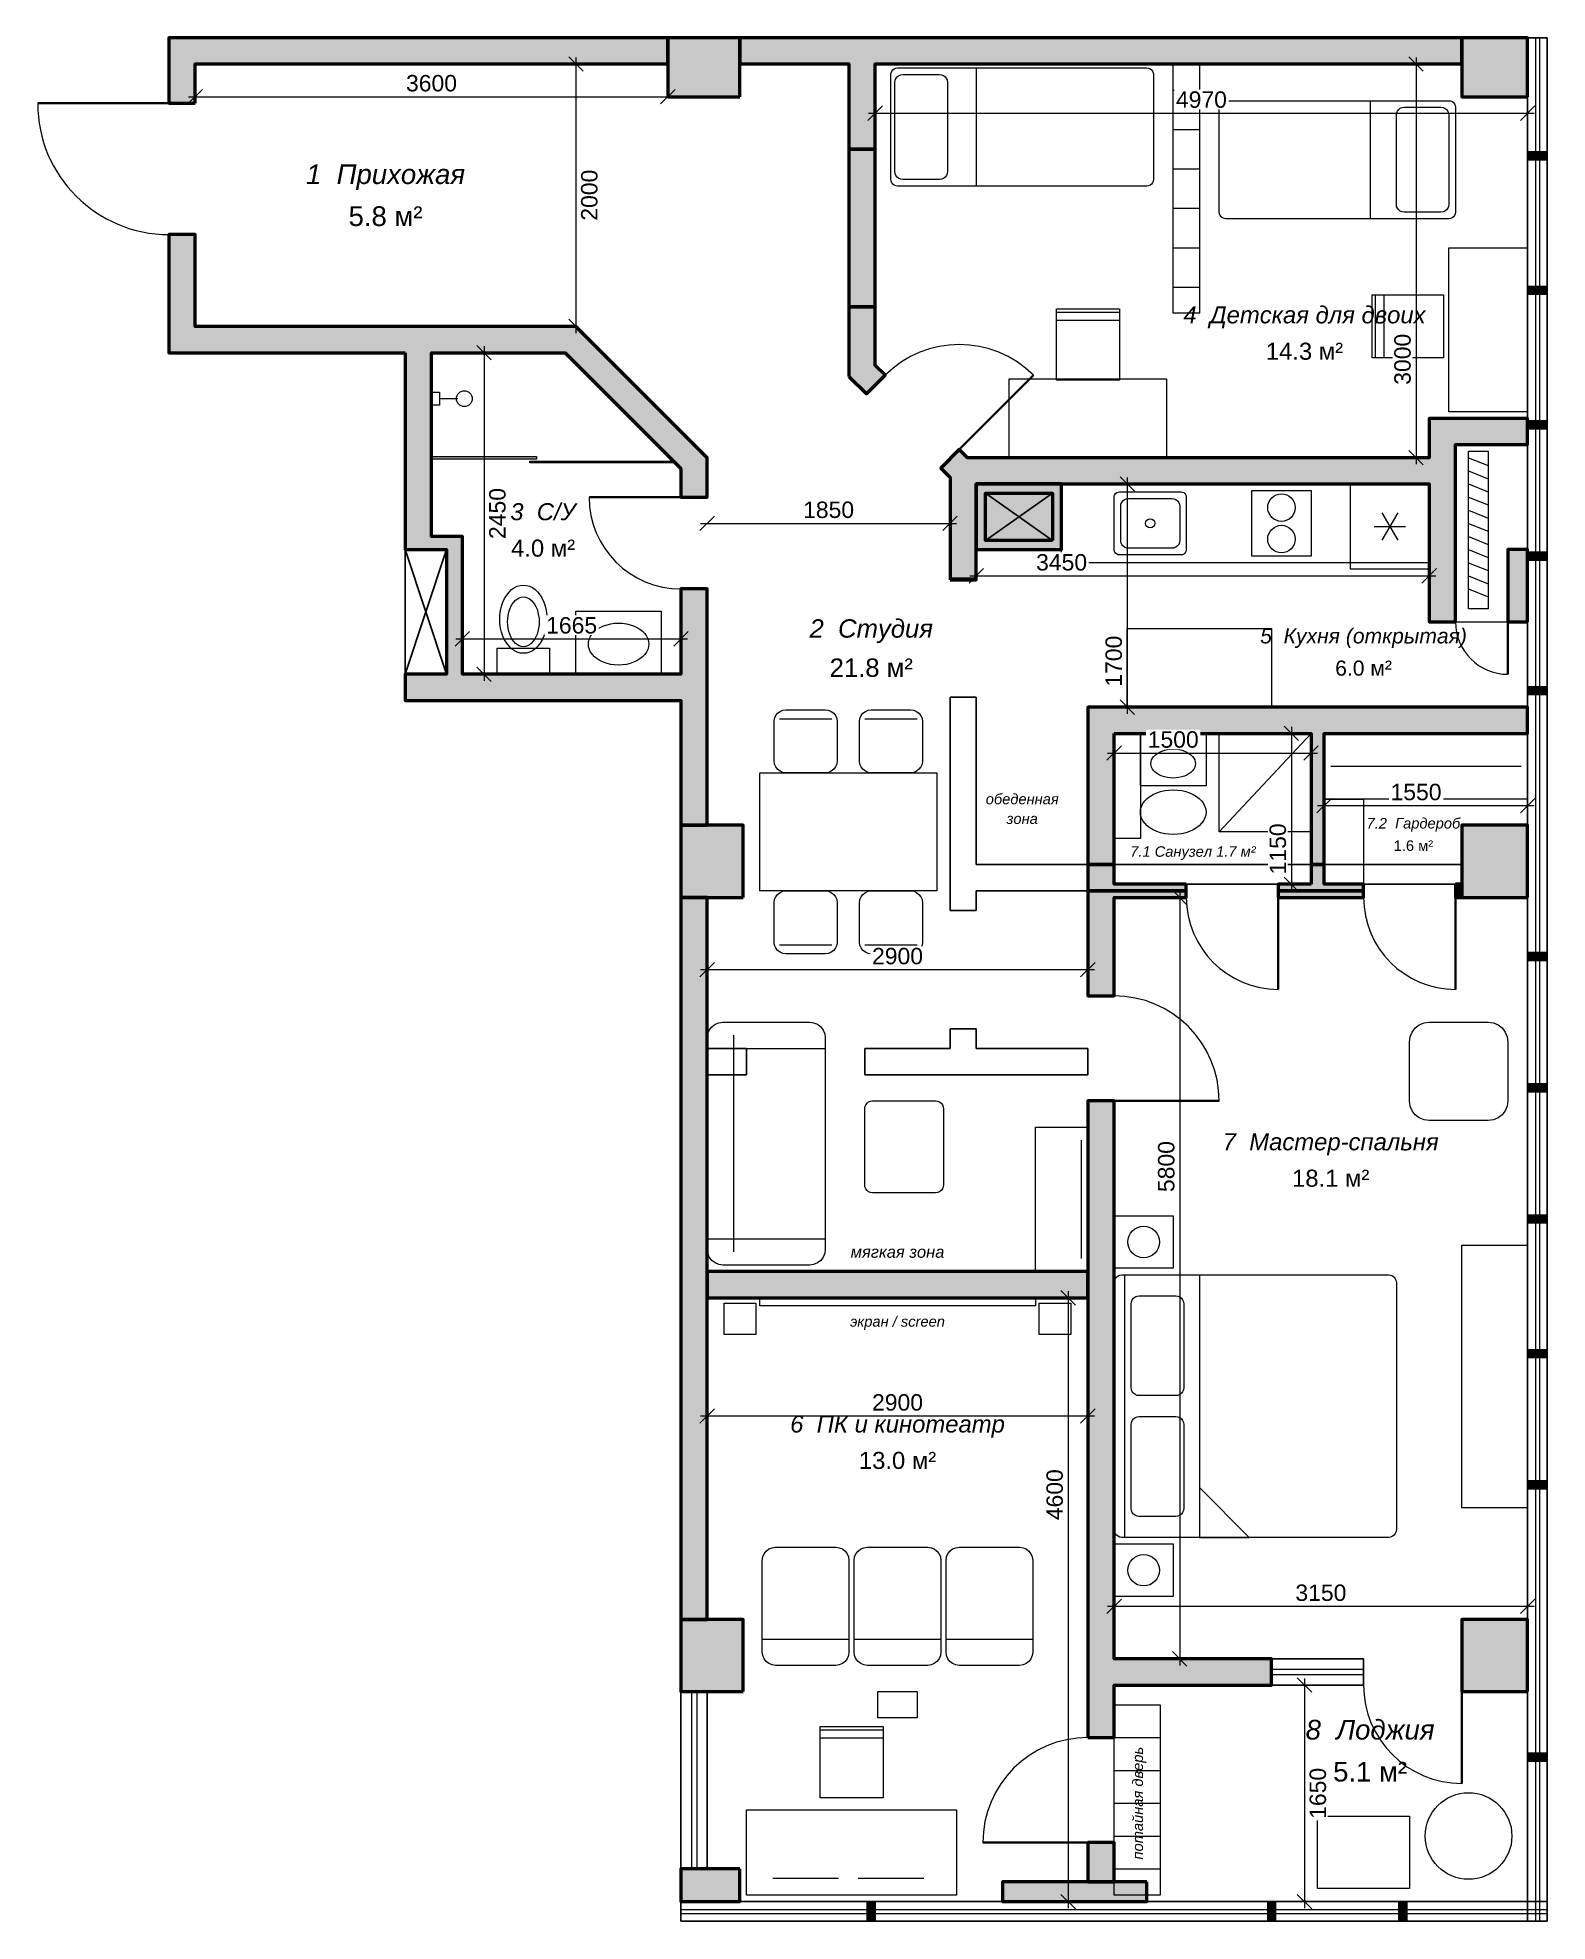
# Model space of a CAD drawing. Header units: millimetres. Extents: x 0 to 11500, y 0 to 14350.
import ezdxf
from ezdxf.enums import TextEntityAlignment as Align

# ---------------------------------------------------------------- set-up
doc = ezdxf.new("R2010")
doc.units = ezdxf.units.MM
doc.linetypes.add('DASHED', pattern=[1.524, 1.27, -0.254])
for name, color, linetype, lineweight, true_color in [('A-COLS', 7, 'Continuous', 50, 0x000000), ('A-DIMS', 7, 'Continuous', 13, 0x000000), ('A-DOOR', 7, 'Continuous', 35, 0x000000), ('A-DOOR-SWING', 7, 'Continuous', 13, 0x404040), ('A-FIXT', 7, 'Continuous', 18, 0x262626), ('A-FURN', 7, 'Continuous', 13, 0x6b6b6b), ('A-GLAZ', 7, 'Continuous', 18, 0x1a6bc7), ('A-GLAZ-FRAME', 7, 'Continuous', 25, 0x000000), ('A-SHAFT', 7, 'Continuous', 25, 0x000000), ('A-TEXT', 7, 'Continuous', 18, 0x000000), ('A-WALL', 7, 'Continuous', 50, 0x000000), ('A-WALL-DEMO', 7, 'Continuous', 25, 0x595959), ('A-WALL-FILL', 7, 'Continuous', 13, 0x999999), ('A-WALL-NEW', 7, 'Continuous', 50, 0x000000), ('A-WALL-NEW-FILL', 7, 'Continuous', 13, 0xed8c40)]:
    doc.layers.add(name, color=color, linetype=linetype, lineweight=lineweight, true_color=true_color)
doc.styles.add('PLAN-ITALIC', font='ariali.ttf')
doc.styles.add('PLAN-REGULAR', font='arial.ttf')
doc.dimstyles.new('PLAN-1-50', dxfattribs={"dimscale": 50, "dimtxt": 2.5, "dimasz": 2.5, "dimexe": 1, "dimexo": 0, "dimgap": 0.8, "dimtad": 1, "dimdec": 0, "dimtxsty": 'PLAN-REGULAR', "dimtsz": 1.1, "dimcen": 2.5, "dimdle": 1, "dimazin": 3, "dimtfac": 1, "dimtmove": 0, "dimatfit": 3, "dimtfill": 1, "dimlwd": 13, "dimlwe": 13})

msp = doc.modelspace()

# ---------------------------------------------------------------- hatches: boundary and pattern name
at = {"layer": 'A-COLS', "true_color": 0x000000}
h = msp.add_hatch(color=7, dxfattribs=at)
h.dxf.hatch_style = 1
h.paths.add_polyline_path([(5350, 13900), (5350, 14350), (4800, 14350), (4800, 13900)])
h = msp.add_hatch(color=7, dxfattribs=at)
h.dxf.hatch_style = 1
h.paths.add_polyline_path([(11350, 13900), (11350, 14350), (10850, 14350), (10850, 13900)])
h = msp.add_hatch(color=7, dxfattribs=at)
h.dxf.hatch_style = 1
h.paths.add_polyline_path([(11350, 9900), (11350, 10450), (11200, 10450), (11200, 9900)])
h = msp.add_hatch(color=7, dxfattribs=at)
h.dxf.hatch_style = 1
h.paths.add_polyline_path([(5375, 7800), (5375, 8350), (4900, 8350), (4900, 7800)])
h = msp.add_hatch(color=7, dxfattribs=at)
h.dxf.hatch_style = 1
h.paths.add_polyline_path([(11350, 7800), (11350, 8350), (10850, 8350), (10850, 7800)])
h = msp.add_hatch(color=7, dxfattribs=at)
h.dxf.hatch_style = 1
h.paths.add_polyline_path([(5375, 1750), (5375, 2300), (4900, 2300), (4900, 1750)])
h = msp.add_hatch(color=7, dxfattribs=at)
h.dxf.hatch_style = 1
h.paths.add_polyline_path([(11350, 1750), (11350, 2300), (10850, 2300), (10850, 1750)])
h = msp.add_hatch(color=7, dxfattribs=at)
h.dxf.hatch_style = 1
h.paths.add_polyline_path([(5350, 400), (4900, 400), (4900, 150), (5350, 150)])
h = msp.add_hatch(color=7, dxfattribs=at)
h.dxf.hatch_style = 1
h.paths.add_polyline_path([(8450, 300), (7350, 300), (7350, 150), (8450, 150)])
at = {"layer": 'A-GLAZ', "true_color": 0xbfdef7}
h = msp.add_hatch(color=7, dxfattribs=at)
h.dxf.hatch_style = 1
h.paths.add_polyline_path([(3000, 11160), (3800, 11160), (3800, 11140), (3000, 11140)])
at = {"layer": 'A-GLAZ-FRAME', "true_color": 0x000000}
h = msp.add_hatch(color=7, dxfattribs=at)
h.dxf.hatch_style = 1
h.paths.add_polyline_path([(11350, 13480), (11500, 13480), (11500, 13420), (11350, 13420)])
h = msp.add_hatch(color=7, dxfattribs=at)
h.dxf.hatch_style = 1
h.paths.add_polyline_path([(11350, 12455), (11500, 12455), (11500, 12395), (11350, 12395)])
h = msp.add_hatch(color=7, dxfattribs=at)
h.dxf.hatch_style = 1
h.paths.add_polyline_path([(11350, 11430), (11500, 11430), (11500, 11370), (11350, 11370)])
h = msp.add_hatch(color=7, dxfattribs=at)
h.dxf.hatch_style = 1
h.paths.add_polyline_path([(11350, 10430), (11500, 10430), (11500, 10370), (11350, 10370)])
h = msp.add_hatch(color=7, dxfattribs=at)
h.dxf.hatch_style = 1
h.paths.add_polyline_path([(11350, 9405), (11500, 9405), (11500, 9345), (11350, 9345)])
h = msp.add_hatch(color=7, dxfattribs=at)
h.dxf.hatch_style = 1
h.paths.add_polyline_path([(11350, 7380), (11500, 7380), (11500, 7320), (11350, 7320)])
h = msp.add_hatch(color=7, dxfattribs=at)
h.dxf.hatch_style = 1
h.paths.add_polyline_path([(11350, 6380), (11500, 6380), (11500, 6320), (11350, 6320)])
h = msp.add_hatch(color=7, dxfattribs=at)
h.dxf.hatch_style = 1
h.paths.add_polyline_path([(11350, 5380), (11500, 5380), (11500, 5320), (11350, 5320)])
h = msp.add_hatch(color=7, dxfattribs=at)
h.dxf.hatch_style = 1
h.paths.add_polyline_path([(11350, 4355), (11500, 4355), (11500, 4295), (11350, 4295)])
h = msp.add_hatch(color=7, dxfattribs=at)
h.dxf.hatch_style = 1
h.paths.add_polyline_path([(11350, 3355), (11500, 3355), (11500, 3295), (11350, 3295)])
h = msp.add_hatch(color=7, dxfattribs=at)
h.dxf.hatch_style = 1
h.paths.add_polyline_path([(11350, 1280), (11500, 1280), (11500, 1220), (11350, 1220)])
h = msp.add_hatch(color=7, dxfattribs=at)
h.dxf.hatch_style = 1
h.paths.add_polyline_path([(6320, 150), (6380, 150), (6380, 0), (6320, 0)])
h = msp.add_hatch(color=7, dxfattribs=at)
h.dxf.hatch_style = 1
h.paths.add_polyline_path([(9370, 150), (9430, 150), (9430, 0), (9370, 0)])
h = msp.add_hatch(color=7, dxfattribs=at)
h.dxf.hatch_style = 1
h.paths.add_polyline_path([(10370, 150), (10430, 150), (10430, 0), (10370, 0)])
at = {"layer": 'A-WALL-FILL', "true_color": 0x999999}
h = msp.add_hatch(color=7, dxfattribs=at)
h.dxf.hatch_style = 1
h.paths.add_polyline_path([(1200, 13850), (1200, 14150), (4800, 14150), (4800, 14350), (1000, 14350), (1000, 13850)])
h = msp.add_hatch(color=7, dxfattribs=at)
h.dxf.hatch_style = 1
h.paths.add_polyline_path([(6180, 13500), (6380, 13500), (6380, 14150), (10850, 14150), (10850, 14350), (5350, 14350), (5350, 14150), (6180, 14150)])
h = msp.add_hatch(color=7, dxfattribs=at)
h.dxf.hatch_style = 1
h.paths.add_polyline_path([(2800, 11950), (2800, 10450), (3115, 10450), (3115, 9500), (2800, 9500), (2800, 9300), (4900, 9300), (4900, 8350), (5100, 8350), (5100, 10150), (4900, 10150), (4900, 9500), (3235, 9500), (3235, 10550), (3000, 10550), (3000, 11950), (4017.2, 11950), (4900, 11067.2), (4900, 10850), (5100, 10850), (5100, 11150), (4100, 12150), (1200, 12150), (1200, 12850), (1000, 12850), (1000, 11950)])
h = msp.add_hatch(color=7, dxfattribs=at)
h.dxf.hatch_style = 1
h.paths.add_polyline_path([(6180, 11770), (6313.6, 11636.4), (6455, 11777.8), (6380, 11852.8), (6380, 12300), (6180, 12300)])
h = msp.add_hatch(color=7, dxfattribs=at)
h.dxf.hatch_style = 1
h.paths.add_polyline_path([(6950, 10225), (7150, 10225), (7150, 10950), (10600, 10950), (10600, 9900), (10800, 9900), (10800, 11250), (11350, 11250), (11350, 11450), (10600, 11450), (10600, 11150), (7082.8, 11150), (7020.7, 11212.2), (6879.3, 11070.7), (6950, 11000)])
h = msp.add_hatch(color=7, dxfattribs=at)
h.dxf.hatch_style = 1
h.paths.add_polyline_path([(7150, 10950), (7150, 10450), (7800, 10450), (7800, 10950)])
h.paths.add_polyline_path([(7730, 10520), (7220, 10520), (7220, 10880), (7730, 10880)], flags=0)
h = msp.add_hatch(color=7, dxfattribs=at)
h.dxf.hatch_style = 1
h.paths.add_polyline_path([(8750, 7900), (8200, 7900), (8200, 8050), (8000, 8050), (8000, 7850), (8750, 7850)])
h = msp.add_hatch(color=7, dxfattribs=at)
h.dxf.hatch_style = 1
h.paths.add_polyline_path([(9700, 7900), (9450, 7900), (9450, 7850), (10100, 7850), (10100, 7900), (9800, 7900), (9800, 8050), (9700, 8050)])
h = msp.add_hatch(color=7, dxfattribs=at)
h.dxf.hatch_style = 1
h.paths.add_polyline_path([(10800, 7900), (10800, 7850), (10850, 7850), (10850, 7900)])
h = msp.add_hatch(color=7, dxfattribs=at)
h.dxf.hatch_style = 1
h.paths.add_polyline_path([(5100, 2300), (5100, 7800), (4900, 7800), (4900, 2300)])
h = msp.add_hatch(color=7, dxfattribs=at)
h.dxf.hatch_style = 1
h.paths.add_polyline_path([(8000, 1400), (8200, 1400), (8200, 1800), (9400, 1800), (9400, 2000), (8200, 2000), (8200, 6250), (8000, 6250)])
h = msp.add_hatch(color=7, dxfattribs=at)
h.dxf.hatch_style = 1
h.paths.add_polyline_path([(8000, 600), (8000, 300), (8200, 300), (8200, 600)])
at = {"layer": 'A-WALL-NEW-FILL', "true_color": 0xed8c40}
h = msp.add_hatch(color=7, dxfattribs=at)
h.dxf.hatch_style = 1
h.paths.add_polyline_path([(6180, 12300), (6380, 12300), (6380, 13500), (6180, 13500)])
h = msp.add_hatch(color=7, dxfattribs=at)
h.dxf.hatch_style = 1
h.paths.add_polyline_path([(6950, 10220), (7150, 10220), (7150, 10225), (6950, 10225)])
h = msp.add_hatch(color=7, dxfattribs=at)
h.dxf.hatch_style = 1
h.paths.add_polyline_path([(8200, 9050), (9700, 9050), (9700, 8050), (9800, 8050), (9800, 9050), (11350, 9050), (11350, 9250), (8000, 9250), (8000, 8050), (8200, 8050)])
h = msp.add_hatch(color=7, dxfattribs=at)
h.dxf.hatch_style = 1
h.paths.add_polyline_path([(8750, 7850), (8000, 7850), (8000, 7050), (8200, 7050), (8200, 7800), (8750, 7800)])
h = msp.add_hatch(color=7, dxfattribs=at)
h.dxf.hatch_style = 1
h.paths.add_polyline_path([(9450, 7800), (10100, 7800), (10100, 7850), (9450, 7850)])
h = msp.add_hatch(color=7, dxfattribs=at)
h.dxf.hatch_style = 1
h.paths.add_polyline_path([(10800, 7800), (10850, 7800), (10850, 7850), (10800, 7850)])
h = msp.add_hatch(color=7, dxfattribs=at)
h.dxf.hatch_style = 1
h.paths.add_polyline_path([(8000, 4750), (8000, 4950), (5100, 4950), (5100, 4750)])

# ---------------------------------------------------------------- linework, layer by layer
at = {"layer": 'A-COLS'}
for points in [[(5350, 13900), (5350, 14350), (4800, 14350), (4800, 13900)], [(11350, 13900), (11350, 14350), (10850, 14350), (10850, 13900)], [(11350, 9900), (11350, 10450), (11200, 10450), (11200, 9900)], [(5375, 7800), (5375, 8350), (4900, 8350), (4900, 7800)], [(11350, 7800), (11350, 8350), (10850, 8350), (10850, 7800)], [(5375, 1750), (5375, 2300), (4900, 2300), (4900, 1750)], [(11350, 1750), (11350, 2300), (10850, 2300), (10850, 1750)], [(5350, 400), (4900, 400), (4900, 150), (5350, 150)], [(8450, 300), (7350, 300), (7350, 150), (8450, 150)]]:
    msp.add_lwpolyline(points, close=True, dxfattribs=at)
at = {"layer": 'A-DOOR'}
for p, q in [((1000, 13850), (0, 13850)), ((7020.7, 11212.2), (7586.4, 11777.8)), ((4900, 10850), (4200, 10850)), ((11200, 9900), (11200, 9500)), ((9450, 7800), (9450, 7100)), ((10800, 7800), (10800, 7100)), ((8200, 6250), (9000, 6250)), ((8000, 600), (7200, 600))]:
    msp.add_line(p, q, dxfattribs=at)
at = {"layer": 'A-DOOR', "true_color": 0x1a6bc7}
msp.add_line((10850, 1800), (10850, 1050), dxfattribs=at)
at = {"layer": 'A-DOOR-SWING'}
for centre, radius, start, end in [((1000, 13850), 1000, -180, -90), ((7020.7, 11212.2), 800, 45, 135), ((4900, 10850), 700, -180, -90), ((11200, 9900), 400, -180, -90), ((9450, 7800), 700, -180, -90), ((10800, 7800), 700, -180, -90), ((8200, 6250), 800, 0, 90), ((10850, 1800), 750, -180, -90), ((8000, 600), 800, -270, -180)]:
    msp.add_arc(centre, radius, start, end, dxfattribs=at)
at = {"layer": 'A-FIXT'}
for p, q in [((3060, 11600), (3200, 11600)), ((10900, 11150), (11050, 11090)), ((10900, 11050), (11050, 10990)), ((10900, 10950), (11050, 10890)), ((10900, 10850), (11050, 10790)), ((10180, 10625), (10420, 10625)), ((10240, 10728.9), (10360, 10521.1)), ((10360, 10728.9), (10240, 10521.1)), ((10900, 10750), (11050, 10690)), ((10900, 10650), (11050, 10590)), ((10900, 10550), (11050, 10490)), ((10900, 10450), (11050, 10390)), ((10900, 10350), (11050, 10290)), ((10900, 10250), (11050, 10190)), ((10900, 10150), (11050, 10090)), ((10800, 9900), (11200, 9900)), ((9000, 8300), (9700, 9050)), ((7950, 5950), (7950, 5050)), ((5600, 330), (6100, 330)), ((6250, 330), (6750, 330))]:
    msp.add_line(p, q, dxfattribs=at)
for points in [[(3000, 11650), (3060, 11650), (3060, 11550), (3000, 11550)], [(10900, 11200), (11050, 11200), (11050, 10000), (10900, 10000)], [(7800, 10950), (10600, 10950), (10600, 10350), (7800, 10350)], [(10000, 10950), (10600, 10950), (10600, 10300), (10000, 10300)], [(8710, 10890), (8720.4, 10888.6), (8730, 10884.6), (8738.3, 10878.3), (8744.6, 10870), (8748.6, 10860.4), (8750, 10850), (8750, 10450), (8748.6, 10439.6), (8744.6, 10430), (8738.3, 10421.7), (8730, 10415.4), (8720.4, 10411.4), (8710, 10410), (8240, 10410), (8229.6, 10411.4), (8220, 10415.4), (8211.7, 10421.7), (8205.4, 10430), (8201.4, 10439.6), (8200, 10450), (8200, 10850), (8201.4, 10860.4), (8205.4, 10870), (8211.7, 10878.3), (8220, 10884.6), (8229.6, 10888.6), (8240, 10890)], [(8640, 10840), (8655.5, 10838), (8670, 10832), (8682.4, 10822.4), (8692, 10810), (8698, 10795.5), (8700, 10780), (8700, 10520), (8698, 10504.5), (8692, 10490), (8682.4, 10477.6), (8670, 10468), (8655.5, 10462), (8640, 10460), (8310, 10460), (8294.5, 10462), (8280, 10468), (8267.6, 10477.6), (8258, 10490), (8252, 10504.5), (8250, 10520), (8250, 10780), (8252, 10795.5), (8258, 10810), (8267.6, 10822.4), (8280, 10832), (8294.5, 10838), (8310, 10840)], [(9250, 10900), (9700, 10900), (9700, 10400), (9250, 10400)], [(3880, 9920), (3878.5, 9886.1), (3873.9, 9852.7), (3866.3, 9820.5), (3855.9, 9790), (3842.8, 9761.7), (3827.3, 9736.2), (3809.6, 9713.7), (3790, 9694.8), (3768.9, 9679.8), (3746.6, 9668.9), (3723.5, 9662.2), (3700, 9660), (3676.5, 9662.2), (3653.4, 9668.9), (3631.1, 9679.8), (3610, 9694.8), (3590.4, 9713.7), (3572.7, 9736.2), (3557.2, 9761.7), (3544.1, 9790), (3533.7, 9820.5), (3526.1, 9852.7), (3521.5, 9886.1), (3520, 9920), (3521.5, 9953.9), (3526.1, 9987.3), (3533.7, 10019.5), (3544.1, 10050), (3557.2, 10078.3), (3572.7, 10103.8), (3590.4, 10126.3), (3610, 10145.2), (3631.1, 10160.2), (3653.4, 10171.1), (3676.5, 10177.8), (3700, 10180), (3723.5, 10177.8), (3746.6, 10171.1), (3768.9, 10160.2), (3790, 10145.2), (3809.6, 10126.3), (3827.3, 10103.8), (3842.8, 10078.3), (3855.9, 10050), (3866.3, 10019.5), (3873.9, 9987.3), (3878.5, 9953.9)], [(3820, 9900), (3819, 9875.2), (3815.9, 9850.8), (3810.9, 9827.3), (3803.9, 9805), (3795.2, 9784.3), (3784.9, 9765.6), (3773.1, 9749.3), (3760, 9735.5), (3745.9, 9724.5), (3731.1, 9716.5), (3715.7, 9711.6), (3700, 9710), (3684.3, 9711.6), (3668.9, 9716.5), (3654.1, 9724.5), (3640, 9735.5), (3626.9, 9749.3), (3615.1, 9765.6), (3604.8, 9784.3), (3596.1, 9805), (3589.1, 9827.3), (3584.1, 9850.8), (3581, 9875.2), (3580, 9900), (3581, 9924.8), (3584.1, 9949.2), (3589.1, 9972.7), (3596.1, 9995), (3604.8, 10015.7), (3615.1, 10034.4), (3626.9, 10050.7), (3640, 10064.5), (3654.1, 10075.5), (3668.9, 10083.5), (3684.3, 10088.4), (3700, 10090), (3715.7, 10088.4), (3731.1, 10083.5), (3745.9, 10075.5), (3760, 10064.5), (3773.1, 10050.7), (3784.9, 10034.4), (3795.2, 10015.7), (3803.9, 9995), (3810.9, 9972.7), (3815.9, 9949.2), (3819, 9924.8)], [(4100, 9980), (4750, 9980), (4750, 9500), (4100, 9500)], [(4655, 9730), (4653, 9709.1), (4647.2, 9688.6), (4637.5, 9668.8), (4624.2, 9650), (4607.5, 9632.6), (4587.6, 9616.9), (4565, 9603.1), (4540, 9591.4), (4513, 9582.2), (4484.5, 9575.5), (4455, 9571.4), (4425, 9570), (4395, 9571.4), (4365.5, 9575.5), (4337, 9582.2), (4310, 9591.4), (4285, 9603.1), (4262.4, 9616.9), (4242.5, 9632.6), (4225.8, 9650), (4212.5, 9668.8), (4202.8, 9688.6), (4197, 9709.1), (4195, 9730), (4197, 9750.9), (4202.8, 9771.4), (4212.5, 9791.2), (4225.8, 9810), (4242.5, 9827.4), (4262.4, 9843.1), (4285, 9856.9), (4310, 9868.6), (4337, 9877.8), (4365.5, 9884.5), (4395, 9888.6), (4425, 9890), (4455, 9888.6), (4484.5, 9884.5), (4513, 9877.8), (4540, 9868.6), (4565, 9856.9), (4587.6, 9843.1), (4607.5, 9827.4), (4624.2, 9810), (4637.5, 9791.2), (4647.2, 9771.4), (4653, 9750.9)], [(8300, 9850), (9400, 9850), (9400, 9250), (8300, 9250)], [(3500, 9700), (3900, 9700), (3900, 9500), (3500, 9500)], [(8200, 9050), (8400, 9050), (8400, 8250), (8200, 8250)], [(8400, 9050), (8900, 9050), (8900, 8650), (8400, 8650)], [(8820, 8820), (8818.5, 8805.6), (8814.2, 8791.5), (8807.1, 8777.9), (8797.2, 8765), (8784.9, 8753), (8770.2, 8742.2), (8753.5, 8732.7), (8735, 8724.7), (8715.1, 8718.4), (8694, 8713.7), (8672.2, 8710.9), (8650, 8710), (8627.8, 8710.9), (8606, 8713.7), (8584.9, 8718.4), (8565, 8724.7), (8546.5, 8732.7), (8529.8, 8742.2), (8515.1, 8753), (8502.8, 8765), (8492.9, 8777.9), (8485.8, 8791.5), (8481.5, 8805.6), (8480, 8820), (8481.5, 8834.4), (8485.8, 8848.5), (8492.9, 8862.1), (8502.8, 8875), (8515.1, 8887), (8529.8, 8897.8), (8546.5, 8907.3), (8565, 8915.3), (8584.9, 8921.6), (8606, 8926.3), (8627.8, 8929.1), (8650, 8930), (8672.2, 8929.1), (8694, 8926.3), (8715.1, 8921.6), (8735, 8915.3), (8753.5, 8907.3), (8770.2, 8897.8), (8784.9, 8887), (8797.2, 8875), (8807.1, 8862.1), (8814.2, 8848.5), (8818.5, 8834.4)], [(8900, 8450), (8897.9, 8427.8), (8891.5, 8406), (8881, 8384.9), (8866.5, 8365), (8848.3, 8346.5), (8826.8, 8329.8), (8802.2, 8315.1), (8775, 8302.8), (8745.7, 8292.9), (8714.7, 8285.8), (8682.6, 8281.5), (8650, 8280), (8617.4, 8281.5), (8585.3, 8285.8), (8554.3, 8292.9), (8525, 8302.8), (8497.8, 8315.1), (8473.2, 8329.8), (8451.7, 8346.5), (8433.5, 8365), (8419, 8384.9), (8408.5, 8406), (8402.1, 8427.8), (8400, 8450), (8402.1, 8472.2), (8408.5, 8494), (8419, 8515.1), (8433.5, 8535), (8451.7, 8553.5), (8473.2, 8570.2), (8497.8, 8584.9), (8525, 8597.2), (8554.3, 8607.1), (8585.3, 8614.2), (8617.4, 8618.5), (8650, 8620), (8682.6, 8618.5), (8714.7, 8614.2), (8745.7, 8607.1), (8775, 8597.2), (8802.2, 8584.9), (8826.8, 8570.2), (8848.3, 8553.5), (8866.5, 8535), (8881, 8515.1), (8891.5, 8494), (8897.9, 8472.2)], [(5500, 4750), (7600, 4750), (7600, 4690), (5500, 4690)], [(5230, 4710), (5470, 4710), (5470, 4470), (5230, 4470)], [(7630, 4710), (7870, 4710), (7870, 4470), (7630, 4470)], [(6400, 1750), (6700, 1750), (6700, 1550), (6400, 1550)]]:
    msp.add_lwpolyline(points, close=True, dxfattribs=at)
for centre, radius in [((3250, 11600), 60), ((9475, 10770), 105), ((8475, 10650), 35), ((9475, 10530), 105)]:
    msp.add_circle(centre, radius, dxfattribs=at)
at = {"layer": 'A-FURN'}
for p, q in [((7150, 14120), (7150, 13220)), ((8650, 13950), (8850, 13950)), ((10150, 13870), (10150, 12970)), ((8650, 13650), (8850, 13650)), ((8650, 13350), (8850, 13350)), ((8650, 13050), (8850, 13050)), ((8650, 12750), (8850, 12750)), ((8650, 12450), (8850, 12450)), ((5650, 9160), (6050, 9160)), ((6300, 9160), (6700, 9160)), ((9850, 8800), (11300, 8800)), ((5650, 7440), (6050, 7440)), ((6300, 7440), (6700, 7440)), ((5300, 6750), (5300, 5100)), ((5100, 6650), (6000, 6650)), ((5100, 5200), (6000, 5200)), ((8280, 4925), (8280, 2925)), ((8850, 4925), (8850, 2925)), ((5520, 2150), (6180, 2150)), ((6220, 2150), (6880, 2150)), ((6920, 2150), (7580, 2150)), ((8200, 1650), (8550, 1650)), ((8200, 1400), (8550, 1400)), ((8200, 1150), (8550, 1150)), ((8200, 900), (8550, 900)), ((8200, 650), (8550, 650)), ((8200, 400), (8550, 400))]:
    msp.add_line(p, q, dxfattribs=at)
for points in [[(8450, 14120), (8462.9, 14118.3), (8475, 14113.3), (8485.4, 14105.4), (8493.3, 14095), (8498.3, 14082.9), (8500, 14070), (8500, 13270), (8498.3, 13257.1), (8493.3, 13245), (8485.4, 13234.6), (8475, 13226.7), (8462.9, 13221.7), (8450, 13220), (6550, 13220), (6537.1, 13221.7), (6525, 13226.7), (6514.6, 13234.6), (6506.7, 13245), (6501.7, 13257.1), (6500, 13270), (6500, 14070), (6501.7, 14082.9), (6506.7, 14095), (6514.6, 14105.4), (6525, 14113.3), (6537.1, 14118.3), (6550, 14120)], [(6870, 14070), (6885.5, 14068), (6900, 14062), (6912.4, 14052.4), (6922, 14040), (6928, 14025.5), (6930, 14010), (6930, 13330), (6928, 13314.5), (6922, 13300), (6912.4, 13287.6), (6900, 13278), (6885.5, 13272), (6870, 13270), (6590, 13270), (6574.5, 13272), (6560, 13278), (6547.6, 13287.6), (6538, 13300), (6532, 13314.5), (6530, 13330), (6530, 14010), (6532, 14025.5), (6538, 14040), (6547.6, 14052.4), (6560, 14062), (6574.5, 14068), (6590, 14070)], [(8650, 14150), (8850, 14150), (8850, 12250), (8650, 12250)], [(10750, 13870), (10762.9, 13868.3), (10775, 13863.3), (10785.4, 13855.4), (10793.3, 13845), (10798.3, 13832.9), (10800, 13820), (10800, 13020), (10798.3, 13007.1), (10793.3, 12995), (10785.4, 12984.6), (10775, 12976.7), (10762.9, 12971.7), (10750, 12970), (9050, 12970), (9037.1, 12971.7), (9025, 12976.7), (9014.6, 12984.6), (9006.7, 12995), (9001.7, 13007.1), (9000, 13020), (9000, 13820), (9001.7, 13832.9), (9006.7, 13845), (9014.6, 13855.4), (9025, 13863.3), (9037.1, 13868.3), (9050, 13870)], [(10690, 13820), (10705.5, 13818), (10720, 13812), (10732.4, 13802.4), (10742, 13790), (10748, 13775.5), (10750, 13760), (10750, 13080), (10748, 13064.5), (10742, 13050), (10732.4, 13037.6), (10720, 13028), (10705.5, 13022), (10690, 13020), (10410, 13020), (10394.5, 13022), (10380, 13028), (10367.6, 13037.6), (10358, 13050), (10352, 13064.5), (10350, 13080), (10350, 13760), (10352, 13775.5), (10358, 13790), (10367.6, 13802.4), (10380, 13812), (10394.5, 13818), (10410, 13820)], [(10750, 12750), (11350, 12750), (11350, 11500), (10750, 11500)], [(10165, 12390), (10255, 12390), (10255, 11910), (10165, 11910)], [(10190, 12390), (10710, 12390), (10710, 11910), (10190, 11910)], [(8240, 12285), (8240, 12195), (7760, 12195), (7760, 12285)], [(8240, 12260), (8240, 11740), (7760, 11740), (7760, 12260)], [(7400, 11750), (8600, 11750), (8600, 11150), (7400, 11150)], [(6000, 9230), (6023.3, 9226.9), (6045, 9217.9), (6063.6, 9203.6), (6077.9, 9185), (6086.9, 9163.3), (6090, 9140), (6090, 8840), (6086.9, 8816.7), (6077.9, 8795), (6063.6, 8776.4), (6045, 8762.1), (6023.3, 8753.1), (6000, 8750), (5700, 8750), (5676.7, 8753.1), (5655, 8762.1), (5636.4, 8776.4), (5622.1, 8795), (5613.1, 8816.7), (5610, 8840), (5610, 9140), (5613.1, 9163.3), (5622.1, 9185), (5636.4, 9203.6), (5655, 9217.9), (5676.7, 9226.9), (5700, 9230)], [(6650, 9230), (6673.3, 9226.9), (6695, 9217.9), (6713.6, 9203.6), (6727.9, 9185), (6736.9, 9163.3), (6740, 9140), (6740, 8840), (6736.9, 8816.7), (6727.9, 8795), (6713.6, 8776.4), (6695, 8762.1), (6673.3, 8753.1), (6650, 8750), (6350, 8750), (6326.7, 8753.1), (6305, 8762.1), (6286.4, 8776.4), (6272.1, 8795), (6263.1, 8816.7), (6260, 8840), (6260, 9140), (6263.1, 9163.3), (6272.1, 9185), (6286.4, 9203.6), (6305, 9217.9), (6326.7, 9226.9), (6350, 9230)], [(9800, 9050), (11350, 9050), (11350, 8550), (9800, 8550)], [(5500, 8750), (6850, 8750), (6850, 7850), (5500, 7850)], [(9800, 8550), (10100, 8550), (10100, 7900), (9800, 7900)], [(6000, 7850), (6023.3, 7846.9), (6045, 7837.9), (6063.6, 7823.6), (6077.9, 7805), (6086.9, 7783.3), (6090, 7760), (6090, 7460), (6086.9, 7436.7), (6077.9, 7415), (6063.6, 7396.4), (6045, 7382.1), (6023.3, 7373.1), (6000, 7370), (5700, 7370), (5676.7, 7373.1), (5655, 7382.1), (5636.4, 7396.4), (5622.1, 7415), (5613.1, 7436.7), (5610, 7460), (5610, 7760), (5613.1, 7783.3), (5622.1, 7805), (5636.4, 7823.6), (5655, 7837.9), (5676.7, 7846.9), (5700, 7850)], [(6650, 7850), (6673.3, 7846.9), (6695, 7837.9), (6713.6, 7823.6), (6727.9, 7805), (6736.9, 7783.3), (6740, 7760), (6740, 7460), (6736.9, 7436.7), (6727.9, 7415), (6713.6, 7396.4), (6695, 7382.1), (6673.3, 7373.1), (6650, 7370), (6350, 7370), (6326.7, 7373.1), (6305, 7382.1), (6286.4, 7396.4), (6272.1, 7415), (6263.1, 7436.7), (6260, 7460), (6260, 7760), (6263.1, 7783.3), (6272.1, 7805), (6286.4, 7823.6), (6305, 7837.9), (6326.7, 7846.9), (6350, 7850)], [(5880, 6850), (5911.1, 6845.9), (5940, 6833.9), (5964.9, 6814.9), (5983.9, 6790), (5995.9, 6761.1), (6000, 6730), (6000, 5120), (5995.9, 5088.9), (5983.9, 5060), (5964.9, 5035.1), (5940, 5016.1), (5911.1, 5004.1), (5880, 5000), (5220, 5000), (5188.9, 5004.1), (5160, 5016.1), (5135.1, 5035.1), (5116.1, 5060), (5104.1, 5088.9), (5100, 5120), (5100, 6730), (5104.1, 6761.1), (5116.1, 6790), (5135.1, 6814.9), (5160, 6833.9), (5188.9, 6845.9), (5220, 6850)], [(11050, 6850), (11088.8, 6844.9), (11125, 6829.9), (11156.1, 6806.1), (11179.9, 6775), (11194.9, 6738.8), (11200, 6700), (11200, 6250), (11194.9, 6211.2), (11179.9, 6175), (11156.1, 6143.9), (11125, 6120.1), (11088.8, 6105.1), (11050, 6100), (10600, 6100), (10561.2, 6105.1), (10525, 6120.1), (10493.9, 6143.9), (10470.1, 6175), (10455.1, 6211.2), (10450, 6250), (10450, 6700), (10455.1, 6738.8), (10470.1, 6775), (10493.9, 6806.1), (10525, 6829.9), (10561.2, 6844.9), (10600, 6850)], [(6840, 6250), (6855.5, 6248), (6870, 6242), (6882.4, 6232.4), (6892, 6220), (6898, 6205.5), (6900, 6190), (6900, 5610), (6898, 5594.5), (6892, 5580), (6882.4, 5567.6), (6870, 5558), (6855.5, 5552), (6840, 5550), (6360, 5550), (6344.5, 5552), (6330, 5558), (6317.6, 5567.6), (6308, 5580), (6302, 5594.5), (6300, 5610), (6300, 6190), (6302, 6205.5), (6308, 6220), (6317.6, 6232.4), (6330, 6242), (6344.5, 6248), (6360, 6250)], [(7600, 6050), (8000, 6050), (8000, 4950), (7600, 4950)], [(8200, 5375), (8650, 5375), (8650, 4975), (8200, 4975)], [(10850, 5150), (11350, 5150), (11350, 3150), (10850, 3150)], [(10290, 4925), (10305.5, 4923), (10320, 4917), (10332.4, 4907.4), (10342, 4895), (10348, 4880.5), (10350, 4865), (10350, 2985), (10348, 2969.5), (10342, 2955), (10332.4, 2942.6), (10320, 2933), (10305.5, 2927), (10290, 2925), (8260, 2925), (8244.5, 2927), (8230, 2933), (8217.6, 2942.6), (8208, 2955), (8202, 2969.5), (8200, 2985), (8200, 4865), (8202, 4880.5), (8208, 4895), (8217.6, 4907.4), (8230, 4917), (8244.5, 4923), (8260, 4925)], [(8670, 4765), (8685.5, 4763), (8700, 4757), (8712.4, 4747.4), (8722, 4735), (8728, 4720.5), (8730, 4705), (8730, 4065), (8728, 4049.5), (8722, 4035), (8712.4, 4022.6), (8700, 4013), (8685.5, 4007), (8670, 4005), (8390, 4005), (8374.5, 4007), (8360, 4013), (8347.6, 4022.6), (8338, 4035), (8332, 4049.5), (8330, 4065), (8330, 4705), (8332, 4720.5), (8338, 4735), (8347.6, 4747.4), (8360, 4757), (8374.5, 4763), (8390, 4765)], [(8670, 3845), (8685.5, 3843), (8700, 3837), (8712.4, 3827.4), (8722, 3815), (8728, 3800.5), (8730, 3785), (8730, 3145), (8728, 3129.5), (8722, 3115), (8712.4, 3102.6), (8700, 3093), (8685.5, 3087), (8670, 3085), (8390, 3085), (8374.5, 3087), (8360, 3093), (8347.6, 3102.6), (8338, 3115), (8332, 3129.5), (8330, 3145), (8330, 3785), (8332, 3800.5), (8338, 3815), (8347.6, 3827.4), (8360, 3837), (8374.5, 3843), (8390, 3845)], [(8850, 2925), (9230, 2925), (8850, 3305)], [(8200, 2875), (8650, 2875), (8650, 2475), (8200, 2475)], [(6080, 2850), (6105.9, 2846.6), (6130, 2836.6), (6150.7, 2820.7), (6166.6, 2800), (6176.6, 2775.9), (6180, 2750), (6180, 2050), (6176.6, 2024.1), (6166.6, 2000), (6150.7, 1979.3), (6130, 1963.4), (6105.9, 1953.4), (6080, 1950), (5620, 1950), (5594.1, 1953.4), (5570, 1963.4), (5549.3, 1979.3), (5533.4, 2000), (5523.4, 2024.1), (5520, 2050), (5520, 2750), (5523.4, 2775.9), (5533.4, 2800), (5549.3, 2820.7), (5570, 2836.6), (5594.1, 2846.6), (5620, 2850)], [(6780, 2850), (6805.9, 2846.6), (6830, 2836.6), (6850.7, 2820.7), (6866.6, 2800), (6876.6, 2775.9), (6880, 2750), (6880, 2050), (6876.6, 2024.1), (6866.6, 2000), (6850.7, 1979.3), (6830, 1963.4), (6805.9, 1953.4), (6780, 1950), (6320, 1950), (6294.1, 1953.4), (6270, 1963.4), (6249.3, 1979.3), (6233.4, 2000), (6223.4, 2024.1), (6220, 2050), (6220, 2750), (6223.4, 2775.9), (6233.4, 2800), (6249.3, 2820.7), (6270, 2836.6), (6294.1, 2846.6), (6320, 2850)], [(7480, 2850), (7505.9, 2846.6), (7530, 2836.6), (7550.7, 2820.7), (7566.6, 2800), (7576.6, 2775.9), (7580, 2750), (7580, 2050), (7576.6, 2024.1), (7566.6, 2000), (7550.7, 1979.3), (7530, 1963.4), (7505.9, 1953.4), (7480, 1950), (7020, 1950), (6994.1, 1953.4), (6970, 1963.4), (6949.3, 1979.3), (6933.4, 2000), (6923.4, 2024.1), (6920, 2050), (6920, 2750), (6923.4, 2775.9), (6933.4, 2800), (6949.3, 2820.7), (6970, 2836.6), (6994.1, 2846.6), (7020, 2850)], [(8200, 1650), (8550, 1650), (8550, 200), (8200, 200)], [(6440, 1485), (6440, 1395), (5960, 1395), (5960, 1485)], [(6440, 1460), (6440, 940), (5960, 940), (5960, 1460)], [(5400, 850), (7000, 850), (7000, 200), (5400, 200)], [(9750, 800), (10450, 800), (10450, 250), (9750, 250)]]:
    msp.add_lwpolyline(points, close=True, dxfattribs=at)
for centre, radius in [((8425, 5175), 120), ((8425, 2675), 120), ((10900, 650), 330)]:
    msp.add_circle(centre, radius, dxfattribs=at)
at = {"layer": 'A-GLAZ'}
for p, q in [((11410, 14350), (11410, 0)), ((11440, 14350), (11440, 0)), ((9400, 1920), (10100, 1920)), ((9400, 1880), (10100, 1880)), ((4980, 1750), (4980, 400)), ((5020, 1750), (5020, 400)), ((4900, 90), (11500, 90)), ((4900, 60), (11500, 60))]:
    msp.add_line(p, q, dxfattribs=at)
for points in [[(3000, 11160), (3800, 11160), (3800, 11140), (3000, 11140)], [(3750, 11125), (4842.2, 11125), (4842.2, 11110), (3750, 11110)], [(9000, 9050), (9700, 9050), (9700, 8300), (9000, 8300)]]:
    msp.add_lwpolyline(points, close=True, dxfattribs=at)
at = {"layer": 'A-GLAZ-FRAME'}
for p, q in [((11350, 14350), (11350, 0)), ((11350, 14350), (11500, 14350)), ((11500, 14350), (11500, 0)), ((9400, 2000), (10100, 2000)), ((10100, 2000), (10100, 1800)), ((4900, 1750), (4900, 400)), ((5100, 1750), (5100, 400)), ((9400, 1800), (10100, 1800)), ((4900, 150), (11500, 150)), ((4900, 150), (4900, 0)), ((4900, 0), (11500, 0))]:
    msp.add_line(p, q, dxfattribs=at)
for points in [[(11350, 13480), (11500, 13480), (11500, 13420), (11350, 13420)], [(11350, 12455), (11500, 12455), (11500, 12395), (11350, 12395)], [(11350, 11430), (11500, 11430), (11500, 11370), (11350, 11370)], [(11350, 10430), (11500, 10430), (11500, 10370), (11350, 10370)], [(11350, 9405), (11500, 9405), (11500, 9345), (11350, 9345)], [(11350, 7380), (11500, 7380), (11500, 7320), (11350, 7320)], [(11350, 6380), (11500, 6380), (11500, 6320), (11350, 6320)], [(11350, 5380), (11500, 5380), (11500, 5320), (11350, 5320)], [(11350, 4355), (11500, 4355), (11500, 4295), (11350, 4295)], [(11350, 3355), (11500, 3355), (11500, 3295), (11350, 3295)], [(11350, 1280), (11500, 1280), (11500, 1220), (11350, 1220)], [(6320, 150), (6380, 150), (6380, 0), (6320, 0)], [(9370, 150), (9430, 150), (9430, 0), (9370, 0)], [(10370, 150), (10430, 150), (10430, 0), (10370, 0)]]:
    msp.add_lwpolyline(points, close=True, dxfattribs=at)
at = {"layer": 'A-SHAFT'}
for p, q in [((7220, 10880), (7730, 10520)), ((7220, 10520), (7730, 10880)), ((2800, 10450), (3115, 9500)), ((2800, 9500), (3115, 10450))]:
    msp.add_line(p, q, dxfattribs=at)
msp.add_lwpolyline([(2800, 10450), (3115, 10450), (3115, 9500), (2800, 9500)], close=True, dxfattribs=at)
at = {"layer": 'A-WALL'}
for points in [[(1200, 13850), (1200, 14150), (4800, 14150), (4800, 14350), (1000, 14350), (1000, 13850)], [(6180, 13500), (6380, 13500), (6380, 14150), (10850, 14150), (10850, 14350), (5350, 14350), (5350, 14150), (6180, 14150)], [(2800, 11950), (2800, 10450), (3115, 10450), (3115, 9500), (2800, 9500), (2800, 9300), (4900, 9300), (4900, 8350), (5100, 8350), (5100, 10150), (4900, 10150), (4900, 9500), (3235, 9500), (3235, 10550), (3000, 10550), (3000, 11950), (4017.2, 11950), (4900, 11067.2), (4900, 10850), (5100, 10850), (5100, 11150), (4100, 12150), (1200, 12150), (1200, 12850), (1000, 12850), (1000, 11950)], [(6180, 11770), (6313.6, 11636.4), (6455, 11777.8), (6380, 11852.8), (6380, 12300), (6180, 12300)], [(6950, 10225), (7150, 10225), (7150, 10950), (10600, 10950), (10600, 9900), (10800, 9900), (10800, 11250), (11350, 11250), (11350, 11450), (10600, 11450), (10600, 11150), (7082.8, 11150), (7020.7, 11212.2), (6879.3, 11070.7), (6950, 11000)], [(7150, 10950), (7150, 10450), (7800, 10450), (7800, 10950)], [(7730, 10520), (7220, 10520), (7220, 10880), (7730, 10880)], [(8750, 7900), (8200, 7900), (8200, 8050), (8000, 8050), (8000, 7850), (8750, 7850)], [(9700, 7900), (9450, 7900), (9450, 7850), (10100, 7850), (10100, 7900), (9800, 7900), (9800, 8050), (9700, 8050)], [(10800, 7900), (10800, 7850), (10850, 7850), (10850, 7900)], [(5100, 2300), (5100, 7800), (4900, 7800), (4900, 2300)], [(8000, 1400), (8200, 1400), (8200, 1800), (9400, 1800), (9400, 2000), (8200, 2000), (8200, 6250), (8000, 6250)], [(8000, 600), (8000, 300), (8200, 300), (8200, 600)]]:
    msp.add_lwpolyline(points, close=True, dxfattribs=at)
at = {"layer": 'A-WALL-DEMO', "linetype": 'DASHED', "ltscale": 3}
for points in [[(7150, 7700), (7150, 7850), (7999, 7850), (7999, 8050), (7150, 8050), (7150, 9325), (6950, 9325), (6950, 7700)], [(8751.3, 7900), (9448.7, 7900), (9449.3, 7900.7), (9449.4, 7900.8), (9449.4, 7900.8), (9449.5, 7900.9), (9449.6, 7900.9), (9449.7, 7901), (9449.8, 7901), (9449.9, 7901), (9450, 7901), (9699, 7901), (9699, 8050), (8201, 8050), (8201, 7901), (8750, 7901), (8750.1, 7901), (8750.2, 7901), (8750.3, 7901), (8750.4, 7900.9), (8750.5, 7900.9), (8750.6, 7900.8), (8750.6, 7900.8), (8750.7, 7900.7)], [(10101.3, 7900), (10798.7, 7900), (10799.3, 7900.7), (10799.4, 7900.8), (10799.4, 7900.8), (10799.5, 7900.9), (10799.6, 7900.9), (10799.7, 7901), (10799.8, 7901), (10799.9, 7901), (10800, 7901), (10850, 7901), (10850, 8050), (9801, 8050), (9801, 7901), (10100, 7901), (10100.1, 7901), (10100.2, 7901), (10100.3, 7901), (10100.4, 7900.9), (10100.5, 7900.9), (10100.6, 7900.8), (10100.6, 7900.8), (10100.7, 7900.7)], [(7150, 6650), (7150, 6800), (6950, 6800), (6950, 6650), (6300, 6650), (6300, 6450), (8000, 6450), (8000, 6650)], [(5400, 6650), (5101, 6650), (5101, 6450), (5400, 6450)]]:
    msp.add_lwpolyline(points, close=True, dxfattribs=at)
at = {"layer": 'A-WALL-NEW'}
for points in [[(6180, 12300), (6380, 12300), (6380, 13500), (6180, 13500)], [(6950, 10220), (7150, 10220), (7150, 10225), (6950, 10225)], [(8200, 9050), (9700, 9050), (9700, 8050), (9800, 8050), (9800, 9050), (11350, 9050), (11350, 9250), (8000, 9250), (8000, 8050), (8200, 8050)], [(8750, 7850), (8000, 7850), (8000, 7050), (8200, 7050), (8200, 7800), (8750, 7800)], [(9450, 7800), (10100, 7800), (10100, 7850), (9450, 7850)], [(10800, 7800), (10850, 7800), (10850, 7850), (10800, 7850)], [(8000, 4750), (8000, 4950), (5100, 4950), (5100, 4750)]]:
    msp.add_lwpolyline(points, close=True, dxfattribs=at)

# ---------------------------------------------------------------- texts
at = {"layer": 'A-TEXT'}
for s, height, style, p in [('1  Прихожая', 150, 'PLAN-ITALIC', (2650, 13310)), ('5.8 м²', 150, 'PLAN-REGULAR', (2650, 12990)), ('4  Детская для двоих', 130, 'PLAN-ITALIC', (9650, 12238.7)), ('14.3 м²', 130, 'PLAN-REGULAR', (9650, 11961.3)), ('3  С/У', 130, 'PLAN-ITALIC', (3850, 10738.7)), ('4.0 м²', 130, 'PLAN-REGULAR', (3850, 10461.3)), ('2  Студия', 140, 'PLAN-ITALIC', (6350, 9849.3)), ('5  Кухня (открытая)', 115, 'PLAN-ITALIC', (10100, 9792.7)), ('21.8 м²', 140, 'PLAN-REGULAR', (6350, 9550.7)), ('6.0 м²', 115, 'PLAN-REGULAR', (10100, 9547.3)), ('обеденная', 80, 'PLAN-ITALIC', (7500, 8550)), ('зона', 80, 'PLAN-ITALIC', (7500, 8400)), ('7.2  Гардероб', 80, 'PLAN-ITALIC', (10480, 8365.3)), ('7.1 Санузел 1.7 м²', 80, 'PLAN-ITALIC', (8800, 8150)), ('1.6 м²', 80, 'PLAN-REGULAR', (10480, 8194.7)), ('7  Мастер-спальня', 130, 'PLAN-ITALIC', (9850, 5938.7)), ('18.1 м²', 130, 'PLAN-REGULAR', (9850, 5661.3)), ('мягкая зона', 90, 'PLAN-ITALIC', (6550, 5100)), ('экран / screen', 80, 'PLAN-ITALIC', (6550, 4570)), ('6  ПК и кинотеатр', 130, 'PLAN-ITALIC', (6550, 3788.7)), ('13.0 м²', 130, 'PLAN-REGULAR', (6550, 3511.3)), ('8  Лоджия', 150, 'PLAN-ITALIC', (10150, 1460)), ('5.1 м²', 150, 'PLAN-REGULAR', (10150, 1140))]:
    msp.add_text(s, height=height, dxfattribs=dict(at, style=style)).set_placement(p, align=Align.MIDDLE_CENTER)
at = {"layer": 'A-TEXT', "style": 'PLAN-ITALIC'}
msp.add_text('потайная дверь', height=80, rotation=90, dxfattribs=at).set_placement((8380, 900), align=Align.MIDDLE_CENTER)

# ---------------------------------------------------------------- next in the draw order: dimensions: what is measured, and where the dimension line sits
at = {"layer": 'A-DIMS'}
for base, p1, p2 in [((1200, 13900), (1200, 13900), (4800, 13900)), ((6380, 13775), (6380, 13775), (11350, 13775)), ((5100, 10650), (5100, 10650), (6950, 10650)), ((5100, 7250), (5100, 7250), (8000, 7250)), ((5100, 3850), (5100, 3850), (8000, 3850)), ((8200, 2400), (8200, 2400), (11350, 2400))]:
    msp.add_linear_dim(base=base, p1=p1, p2=p2, dimstyle='PLAN-1-50', override={"dimse1": 1, "dimse2": 1}, dxfattribs=at).render()
for base, p1, p2 in [((3400, 11950), (3400, 11950), (3400, 9500)), ((9650, 1800), (9650, 1800), (9650, 150))]:
    msp.add_linear_dim(base=base, p1=p1, p2=p2, angle=90, dimstyle='PLAN-1-50', override={"dimse1": 1, "dimse2": 1}, dxfattribs=at).render()
for base, p1, p2, location in [((7150, 10250), (7150, 10250), (10600, 10250), (7800, 10352.5)), ((8200, 8900), (8200, 8900), (9700, 8900), (8650, 9002.5)), ((9800, 8500), (9800, 8500), (11350, 8500), (10500, 8602.5))]:
    msp.add_linear_dim(base=base, p1=p1, p2=p2, location=location, dimstyle='PLAN-1-50', override={"dimse1": 1, "dimse2": 1, "dimtmove": 2}, dxfattribs=at).render()

# ---------------------------------------------------------------- next in the draw order: dimensions: what is measured, and where the dimension line sits
msp.add_linear_dim(base=(4100, 14150), p1=(4100, 14150), p2=(4100, 12150), angle=90, dimstyle='PLAN-1-50', override={"dimse1": 1, "dimse2": 1}, dxfattribs=at).render()
for base, p1, p2, location in [((10500, 14150), (10500, 14150), (10500, 11150), (10397.5, 11900)), ((8300, 10950), (8300, 10950), (8300, 9250), (8197.5, 9600)), ((9550, 9050), (9550, 9050), (9550, 7900), (9447.5, 8170)), ((8700, 7800), (8700, 7800), (8700, 2000), (8597.5, 5750)), ((7850, 4750), (7850, 4750), (7850, 150), (7747.5, 3250))]:
    msp.add_linear_dim(base=base, p1=p1, p2=p2, angle=90, location=location, dimstyle='PLAN-1-50', override={"dimse1": 1, "dimse2": 1, "dimtmove": 2}, dxfattribs=at).render()
msp.add_linear_dim(base=(3235, 9770), p1=(3235, 9770), p2=(4900, 9770), dimstyle='PLAN-1-50', override={"dimse1": 1, "dimse2": 1}, dxfattribs=at).render()

doc.saveas('drawing.dxf')
